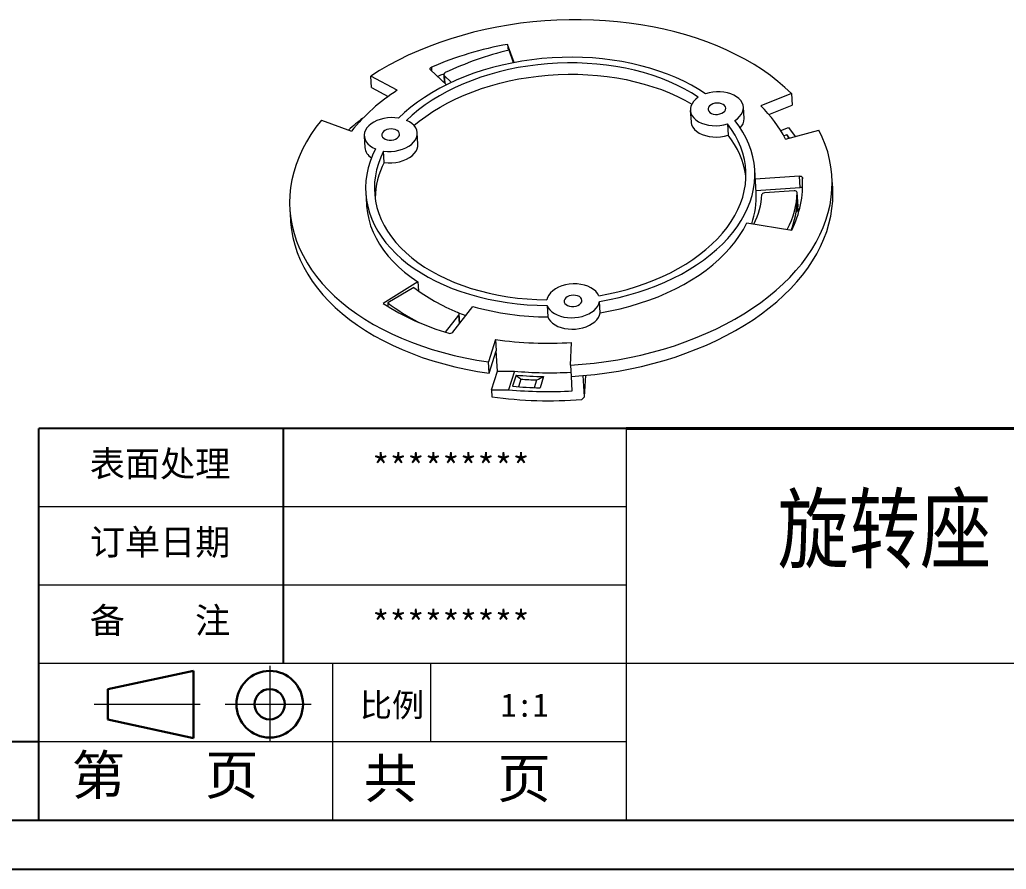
# Model space of a CAD drawing. Header units: inches. Extents: x -1125 to 2189, y 556 to 1115.
# Drawn here: x 1879.2 to 2046.3, y 557.2 to 701.1 of the extents above; entities that cross this region are included whole.
import ezdxf

# ---------------------------------------------------------------- set-up
doc = ezdxf.new("R2010")
doc.units = ezdxf.units.IN
doc.linetypes.add('CENTER2', pattern=[28.575, 19.05, -3.175, 3.175, -3.175])
doc.layers.add('文字', color=81, linetype='Continuous')
for name, color, linetype, lineweight in [('粗实线', 7, 'Continuous', 30), ('细实线', 3, 'Continuous', 9), ('细点划线', 2, 'CENTER2', 9)]:
    doc.layers.add(name, color=color, linetype=linetype, lineweight=lineweight)
doc.styles.get("Standard").update_dxf_attribs({"font": 'txt', "bigfont": 'gbcbig.shx'})
doc.styles.add('宋体', font='', dxfattribs={"width": 0.8, "height": 3.5})
doc.styles.get('宋体').set_extended_font_data('SimSun')

msp = doc.modelspace()

# ---------------------------------------------------------------- linework, layer by layer
at = {"color": 7, "linetype": 'Continuous', "lineweight": 15}
for p, q in [((1962.948, 693.861), (1961.844, 696.938)), ((1961.844, 696.938), (1961.905, 695.928)), ((1962.828, 693.838), (1962.085, 695.973)), ((1948.776, 692.614), (1951.464, 690.082)), ((1951.025, 691.823), (1951.109, 690.416)), ((1943.157, 689.166), (1938.657, 691.544)), ((1938.772, 689.617), (1938.657, 691.544)), ((1951.106, 691.66), (1952.337, 690.5)), ((1938.772, 689.617), (1941.617, 688.114)), ((2009.94, 688.596), (2004.723, 686.525)), ((2009.94, 688.596), (2010.055, 686.669)), ((1992.785, 685.767), (1992.901, 683.841)), ((2001.885, 684.377), (2001.769, 686.304)), ((2006.075, 685.089), (2010.055, 686.669)), ((1930.289, 684.109), (1935.386, 682.262)), ((1999.07, 683.473), (1999.185, 681.547)), ((1946.646, 680.014), (1946.531, 681.94)), ((2008.108, 682.347), (2009.393, 682.857)), ((2008.926, 680.902), (2014.556, 682.421)), ((2009.393, 682.857), (2010.531, 681.335)), ((1937.547, 681.404), (1937.662, 679.477)), ((2008.631, 681.457), (2009.154, 681.664)), ((2009.591, 681.081), (2009.154, 681.664)), ((2009.154, 681.664), (2009.401, 681.03)), ((1940.938, 676.945), (1940.823, 678.872)), ((2003.918, 671.848), (2003.688, 675.701)), ((2011.257, 674.632), (2003.783, 674.109)), ((2011.372, 672.705), (2011.257, 674.632)), ((2016.895, 672.623), (2016.78, 674.55)), ((1937.805, 671.768), (1937.92, 669.841)), ((2003.898, 672.183), (2011.372, 672.705)), ((2010.36, 672.134), (2005.361, 671.784)), ((2011.024, 669.535), (2010.884, 671.881)), ((2011.024, 669.52), (2010.884, 671.868)), ((2010.91, 670.414), (2011.002, 668.873)), ((1924.943, 669.066), (1925.058, 667.14)), ((2011.024, 669.535), (2011.024, 669.52)), ((2002.338, 666.688), (2009.969, 665.447)), ((1946.642, 656.702), (1940.771, 653.039)), ((1946.642, 656.702), (1946.733, 655.178)), ((1945.938, 655.751), (1941.526, 653.145)), ((1977.516, 651.477), (1977.401, 653.404)), ((1941.526, 653.145), (1941.562, 652.537)), ((1952.552, 648.178), (1955.941, 652.552)), ((1968.54, 652.704), (1968.655, 650.777)), ((1951.338, 648.179), (1953.591, 651.087)), ((1953.545, 651.439), (1954.757, 651.024)), ((1953.737, 649.708), (1953.645, 651.249)), ((1959.778, 646.959), (1958.578, 643.165)), ((1959.778, 646.959), (1959.893, 645.033)), ((1958.693, 641.238), (1959.893, 645.033)), ((1960.1, 641.565), (1959.893, 645.033)), ((1972.466, 642.611), (1972.674, 646.445)), ((1958.693, 641.238), (1958.578, 643.165)), ((1972.466, 642.611), (1972.581, 640.684)), ((1959.1, 638.403), (1960.1, 641.565)), ((1962.988, 641.593), (1961.99, 638.44)), ((1963.278, 640.917), (1962.679, 639.025)), ((1964.101, 640.235), (1963.691, 638.942)), ((1966.367, 638.797), (1966.776, 640.088)), ((1967.939, 640.675), (1967.337, 638.77)), ((1972.799, 638.241), (1972.653, 640.689)), ((1974.872, 637.231), (1974.657, 640.834)), ((1974.872, 637.231), (1975.069, 640.871)), ((1959.1, 638.403), (1959.169, 637.247))]:
    msp.add_line(p, q, dxfattribs=at)
at = {"color": 8, "linetype": 'Continuous', "lineweight": 15}
for p, q in [((1948.927, 693.062), (1948.964, 692.437)), ((1951.106, 691.66), (1951.184, 690.345)), ((2011.783, 674.346), (2011.794, 674.157)), ((1953.678, 649.632), (1953.591, 651.087))]:
    msp.add_line(p, q, dxfattribs=at)
for p, q in [((1981.942, 631.85), (1882.409, 631.85)), ((1882.409, 565.495), (1882.409, 631.85)), ((1923.881, 592.037), (1923.881, 631.85)), ((1882.409, 578.766), (1713.203, 578.766)), ((1713.203, 565.495), (2181.007, 565.495)), ((1696.614, 557.2), (2189.302, 557.2))]:
    msp.add_line(p, q)
at = {"color": 7, "linetype": 'Continuous', "lineweight": 15, "flags": 128}
for points in [[(2009.94, 688.596), (2008.817, 689.656), (2007.618, 690.681), (2006.345, 691.667), (2005.001, 692.614), (2003.588, 693.519), (2002.11, 694.38), (2000.568, 695.196), (1998.967, 695.965), (1997.31, 696.685), (1995.599, 697.355), (1993.838, 697.974), (1992.032, 698.541), (1990.183, 699.053), (1988.295, 699.511), (1986.371, 699.913), (1984.417, 700.259), (1982.436, 700.547), (1980.431, 700.778), (1978.407, 700.951), (1976.368, 701.065), (1974.318, 701.12), (1972.26, 701.116), (1970.2, 701.054), (1968.142, 700.932), (1966.089, 700.752), (1964.045, 700.514), (1962.015, 700.218), (1960.003, 699.865), (1958.013, 699.456), (1956.048, 698.991), (1954.113, 698.471), (1952.212, 697.898), (1950.349, 697.273), (1948.527, 696.596), (1946.749, 695.87), (1945.02, 695.095), (1943.343, 694.273), (1941.721, 693.406), (1940.158, 692.496), (1938.657, 691.544)], [(1995.38, 688.564), (1994.206, 689.321), (1992.967, 690.036), (1991.669, 690.706), (1990.313, 691.33), (1988.904, 691.906), (1987.446, 692.433), (1985.943, 692.909), (1984.398, 693.334), (1982.817, 693.704), (1981.202, 694.021), (1979.559, 694.283), (1977.893, 694.488), (1976.207, 694.638), (1974.506, 694.731), (1972.794, 694.766), (1971.078, 694.745), (1969.36, 694.666), (1967.646, 694.531), (1965.94, 694.339), (1964.248, 694.091), (1962.573, 693.788), (1960.921, 693.43), (1959.295, 693.019), (1957.7, 692.556), (1956.14, 692.041), (1954.621, 691.477), (1953.145, 690.865), (1951.717, 690.206), (1950.34, 689.502), (1949.019, 688.755), (1947.757, 687.968), (1946.558, 687.142), (1945.424, 686.28), (1944.359, 685.383), (1943.365, 684.455)], [(1994.138, 687.973), (1992.983, 688.707), (1991.765, 689.399), (1990.488, 690.045), (1989.154, 690.646), (1987.768, 691.198), (1986.334, 691.701), (1984.855, 692.153), (1983.336, 692.552), (1981.782, 692.898), (1980.196, 693.19), (1978.583, 693.426), (1976.949, 693.607), (1975.296, 693.73), (1973.631, 693.798), (1971.957, 693.808), (1970.28, 693.761), (1968.604, 693.657), (1966.934, 693.496), (1965.276, 693.28), (1963.632, 693.008), (1962.009, 692.681), (1960.411, 692.3), (1958.842, 691.867), (1957.307, 691.382), (1955.81, 690.847), (1954.356, 690.263), (1952.948, 689.632), (1951.59, 688.956), (1950.287, 688.237), (1949.043, 687.477), (1947.86, 686.678), (1946.741, 685.842), (1945.692, 684.971), (1944.713, 684.069)], [(1945.977, 683.193), (1946.856, 683.915), (1947.975, 684.751), (1949.158, 685.551), (1950.402, 686.311), (1951.705, 687.03), (1953.063, 687.706), (1954.471, 688.336), (1955.925, 688.92), (1957.422, 689.455), (1958.957, 689.94), (1960.526, 690.374), (1962.124, 690.754), (1963.747, 691.081), (1965.391, 691.353), (1967.049, 691.57), (1968.719, 691.73), (1970.395, 691.834), (1972.072, 691.881), (1973.746, 691.871), (1975.411, 691.804), (1977.064, 691.68), (1978.698, 691.5), (1980.311, 691.263), (1981.897, 690.972), (1983.451, 690.626), (1984.97, 690.226), (1986.449, 689.775), (1987.883, 689.272), (1989.269, 688.719), (1990.603, 688.119), (1991.88, 687.472), (1993.03, 686.822)], [(1948.776, 692.614), (1948.731, 692.668), (1948.703, 692.728), (1948.695, 692.79), (1948.706, 692.853), (1948.737, 692.914), (1948.785, 692.97), (1948.849, 693.02), (1948.927, 693.062)], [(1949.938, 691.519), (1950.545, 691.768), (1951.065, 691.974)], [(2000.334, 684.045), (2000.768, 684.356), (2001.133, 684.7), (2001.42, 685.071), (2001.625, 685.462), (2001.743, 685.864), (2001.771, 686.269), (2001.71, 686.67), (2001.56, 687.058), (2001.325, 687.426), (2001.008, 687.766), (2000.618, 688.071), (2000.16, 688.335), (1999.645, 688.554), (1999.082, 688.722), (1998.484, 688.837), (1997.861, 688.896), (1997.227, 688.897), (1996.593, 688.842), (1995.974, 688.73), (1995.38, 688.564)], [(1994.138, 687.973), (1993.702, 687.645), (1993.343, 687.281), (1993.069, 686.892), (1992.883, 686.484), (1992.792, 686.066), (1992.797, 685.648), (1992.897, 685.238), (1993.09, 684.845), (1993.373, 684.478), (1993.74, 684.143), (1994.182, 683.85), (1994.69, 683.602), (1995.253, 683.407), (1995.859, 683.268), (1996.496, 683.188), (1997.149, 683.169), (1997.805, 683.211), (1998.45, 683.313), (1999.07, 683.473)], [(1998.113, 685.273), (1998.396, 685.441), (1998.609, 685.645), (1998.738, 685.875), (1998.775, 686.114), (1998.719, 686.348), (1998.571, 686.563), (1998.342, 686.745), (1998.047, 686.882), (1997.703, 686.966), (1997.332, 686.992), (1996.958, 686.957), (1996.604, 686.864), (1996.292, 686.72), (1996.043, 686.532), (1995.87, 686.314), (1995.786, 686.077), (1995.796, 685.839), (1995.899, 685.612), (1996.089, 685.412), (1996.353, 685.252), (1996.675, 685.14), (1997.035, 685.085), (1997.411, 685.09), (1997.778, 685.154), (1998.113, 685.273)], [(1930.289, 684.109), (1929.365, 682.906), (1928.524, 681.682), (1927.768, 680.438), (1927.098, 679.177), (1926.515, 677.901), (1926.021, 676.613), (1925.617, 675.315), (1925.303, 674.01), (1925.081, 672.701), (1924.95, 671.39), (1924.91, 670.08), (1924.963, 668.773), (1925.107, 667.473), (1925.343, 666.181), (1925.67, 664.9), (1926.088, 663.633), (1926.594, 662.383), (1927.19, 661.151), (1927.872, 659.941), (1928.641, 658.754), (1929.494, 657.593), (1930.43, 656.461), (1931.447, 655.36), (1932.542, 654.291), (1933.714, 653.258), (1934.961, 652.262), (1936.279, 651.304), (1937.666, 650.388), (1939.12, 649.514), (1940.637, 648.685), (1942.214, 647.903), (1943.849, 647.168), (1945.538, 646.482), (1947.278, 645.847), (1949.065, 645.264), (1950.895, 644.734), (1952.765, 644.259), (1954.671, 643.838), (1956.61, 643.473), (1958.578, 643.165)], [(1943.365, 684.455), (1942.746, 684.525), (1942.113, 684.538), (1941.479, 684.493), (1940.855, 684.392), (1940.256, 684.237), (1939.692, 684.031), (1939.175, 683.777), (1938.715, 683.481), (1938.321, 683.149), (1938.002, 682.788), (1937.764, 682.404), (1937.611, 682.006), (1937.546, 681.601), (1937.571, 681.197), (1937.686, 680.803), (1937.887, 680.427), (1938.172, 680.075), (1938.533, 679.755), (1938.965, 679.473), (1939.458, 679.235)], [(1940.823, 678.872), (1941.467, 678.811), (1942.122, 678.812), (1942.776, 678.873), (1943.415, 678.995), (1944.024, 679.173), (1944.59, 679.405), (1945.102, 679.685), (1945.549, 680.008), (1945.921, 680.366), (1946.21, 680.752), (1946.41, 681.157), (1946.516, 681.574), (1946.527, 681.993), (1946.442, 682.404), (1946.264, 682.801), (1945.995, 683.173), (1945.641, 683.513), (1945.211, 683.814), (1944.713, 684.069)], [(1977.279, 654.358), (1978.909, 654.666), (1980.517, 655.027), (1982.097, 655.442), (1983.644, 655.909), (1985.155, 656.427), (1986.625, 656.993), (1988.05, 657.607), (1989.426, 658.267), (1990.749, 658.971), (1992.015, 659.717), (1993.22, 660.503), (1994.362, 661.326), (1995.436, 662.185), (1996.441, 663.076), (1997.372, 663.998), (1998.228, 664.947), (1999.005, 665.921), (1999.703, 666.918), (2000.318, 667.933), (2000.849, 668.966), (2001.294, 670.012), (2001.653, 671.068), (2001.924, 672.132), (2002.107, 673.201), (2002.2, 674.271), (2002.204, 675.339), (2002.118, 676.403), (2001.944, 677.46), (2001.681, 678.505), (2001.33, 679.538), (2000.892, 680.554), (2000.368, 681.55), (1999.76, 682.524), (1999.07, 683.473)], [(1977.401, 653.404), (1979.074, 653.712), (1980.724, 654.074), (1982.347, 654.49), (1983.939, 654.959), (1985.495, 655.478), (1987.011, 656.047), (1988.482, 656.663), (1989.906, 657.327), (1991.277, 658.034), (1992.593, 658.785), (1993.849, 659.576), (1995.043, 660.405), (1996.171, 661.271), (1997.229, 662.17), (1998.216, 663.101), (1999.128, 664.061), (1999.963, 665.047), (2000.719, 666.057), (2001.393, 667.087), (2001.984, 668.136), (2002.49, 669.199), (2002.91, 670.276), (2003.243, 671.361), (2003.487, 672.453), (2003.643, 673.548), (2003.709, 674.644), (2003.686, 675.738), (2003.573, 676.826), (2003.371, 677.905), (2003.08, 678.973), (2002.702, 680.027), (2002.237, 681.064), (2001.686, 682.081), (2001.051, 683.076), (2000.334, 684.045)], [(1992.901, 683.841), (1992.912, 683.721), (1993.012, 683.312), (1993.205, 682.919), (1993.488, 682.551), (1993.855, 682.217), (1994.297, 681.923), (1994.805, 681.676), (1995.368, 681.481), (1995.974, 681.342), (1996.611, 681.262), (1997.264, 681.242), (1997.92, 681.284), (1998.565, 681.387), (1999.185, 681.547)], [(1942.875, 680.909), (1943.158, 681.077), (1943.371, 681.281), (1943.5, 681.511), (1943.537, 681.75), (1943.48, 681.985), (1943.333, 682.199), (1943.104, 682.381), (1942.808, 682.518), (1942.465, 682.602), (1942.094, 682.628), (1941.72, 682.593), (1941.366, 682.501), (1941.054, 682.356), (1940.804, 682.169), (1940.632, 681.95), (1940.548, 681.714), (1940.558, 681.475), (1940.661, 681.248), (1940.85, 681.048), (1941.115, 680.888), (1941.437, 680.776), (1941.797, 680.721), (1942.172, 680.726), (1942.539, 680.79), (1942.875, 680.909)], [(1972.466, 642.611), (1974.487, 642.756), (1976.501, 642.958), (1978.504, 643.215), (1980.493, 643.528), (1982.463, 643.896), (1984.41, 644.319), (1986.331, 644.794), (1988.222, 645.322), (1990.079, 645.902), (1991.899, 646.531), (1993.678, 647.21), (1995.412, 647.937), (1997.099, 648.709), (1998.736, 649.527), (2000.318, 650.388), (2001.843, 651.29), (2003.307, 652.233), (2004.709, 653.213), (2006.045, 654.229), (2007.313, 655.28), (2008.51, 656.363), (2009.634, 657.475), (2010.683, 658.616), (2011.654, 659.782), (2012.546, 660.971), (2013.357, 662.182), (2014.086, 663.411), (2014.731, 664.656), (2015.291, 665.915), (2015.764, 667.186), (2016.151, 668.466), (2016.449, 669.752), (2016.659, 671.042), (2016.78, 672.334), (2016.812, 673.624), (2016.755, 674.911), (2016.608, 676.193), (2016.373, 677.465), (2016.049, 678.727), (2015.638, 679.975), (2015.14, 681.207), (2014.556, 682.421)], [(1939.458, 679.235), (1938.96, 678.17), (1938.548, 677.093), (1938.224, 676.007), (1937.987, 674.915), (1937.84, 673.819), (1937.782, 672.724), (1937.814, 671.631), (1937.935, 670.543), (1938.145, 669.465), (1938.444, 668.397), (1938.83, 667.345), (1939.304, 666.31), (1939.862, 665.295), (1940.505, 664.303), (1941.229, 663.336), (1942.034, 662.398), (1942.916, 661.49), (1943.875, 660.616), (1944.906, 659.777), (1946.007, 658.977), (1947.176, 658.216), (1948.408, 657.498), (1949.702, 656.823), (1951.052, 656.195), (1952.456, 655.614), (1953.91, 655.082), (1955.409, 654.601), (1956.95, 654.172), (1958.528, 653.797), (1960.14, 653.475), (1961.78, 653.208), (1963.445, 652.997), (1965.13, 652.843), (1966.829, 652.745), (1968.54, 652.704)], [(1940.823, 678.872), (1940.347, 677.83), (1939.957, 676.777), (1939.655, 675.716), (1939.441, 674.648), (1939.316, 673.579), (1939.28, 672.509), (1939.334, 671.443), (1939.477, 670.384), (1939.709, 669.334), (1940.029, 668.296), (1940.436, 667.274), (1940.929, 666.271), (1941.507, 665.288), (1942.168, 664.33), (1942.91, 663.398), (1943.732, 662.496), (1944.63, 661.625), (1945.602, 660.789), (1946.646, 659.99), (1947.758, 659.23), (1948.936, 658.511), (1950.175, 657.835), (1951.473, 657.205), (1952.826, 656.621), (1954.229, 656.086), (1955.68, 655.601), (1957.173, 655.168), (1958.705, 654.787), (1960.271, 654.461), (1961.867, 654.189), (1963.488, 653.972), (1965.13, 653.812), (1966.787, 653.708), (1968.456, 653.661)], [(1940.938, 676.945), (1941.582, 676.885), (1942.237, 676.885), (1942.892, 676.947), (1943.53, 677.068), (1944.139, 677.247), (1944.705, 677.478), (1945.217, 677.758), (1945.664, 678.081), (1946.036, 678.439), (1946.325, 678.825), (1946.525, 679.231), (1946.631, 679.647), (1946.646, 680.014)], [(2011.257, 674.632), (2011.355, 674.633), (2011.451, 674.621), (2011.54, 674.597), (2011.62, 674.563), (2011.686, 674.518), (2011.736, 674.466), (2011.769, 674.408), (2011.783, 674.346)], [(1972.581, 640.684), (1974.602, 640.83), (1976.616, 641.031), (1978.619, 641.289), (1980.608, 641.602), (1982.578, 641.97), (1984.525, 642.392), (1986.446, 642.868), (1988.337, 643.396), (1990.194, 643.975), (1992.014, 644.605), (1993.793, 645.284), (1995.527, 646.01), (1997.214, 646.783), (1998.851, 647.601), (2000.433, 648.461), (2001.958, 649.364), (2003.422, 650.306), (2004.824, 651.287), (2006.16, 652.303), (2007.428, 653.354), (2008.625, 654.436), (2009.749, 655.549), (2010.798, 656.689), (2011.769, 657.855), (2012.661, 659.045), (2013.472, 660.255), (2014.201, 661.484), (2014.846, 662.73), (2015.406, 663.989), (2015.879, 665.26), (2016.266, 666.539), (2016.564, 667.825), (2016.774, 669.116), (2016.895, 670.407), (2016.927, 671.698), (2016.895, 672.623)], [(1937.92, 669.841), (1937.942, 669.532), (1938.082, 668.421), (1938.314, 667.32), (1938.639, 666.232), (1939.055, 665.159), (1939.562, 664.106), (1940.157, 663.074), (1940.84, 662.067), (1941.608, 661.088), (1942.459, 660.14), (1943.391, 659.224), (1944.4, 658.344), (1945.485, 657.503), (1946.642, 656.702)], [(1925.058, 667.14), (1925.078, 666.847), (1925.222, 665.546), (1925.458, 664.254), (1925.785, 662.974), (1926.203, 661.707), (1926.709, 660.456), (1927.305, 659.225), (1927.987, 658.014), (1928.756, 656.828), (1929.609, 655.667), (1930.545, 654.535), (1931.562, 653.433), (1932.657, 652.365), (1933.829, 651.331), (1935.076, 650.335), (1936.394, 649.378), (1937.781, 648.461), (1939.235, 647.588), (1940.752, 646.759), (1942.33, 645.976), (1943.964, 645.241), (1945.653, 644.556), (1947.393, 643.921), (1949.18, 643.338), (1951.01, 642.808), (1952.88, 642.332), (1954.786, 641.911), (1956.725, 641.547), (1958.693, 641.238)], [(1977.516, 651.477), (1979.226, 651.793), (1980.913, 652.166), (1982.571, 652.594), (1984.196, 653.077), (1985.783, 653.613), (1987.328, 654.201), (1988.826, 654.839), (1990.273, 655.525), (1991.664, 656.257), (1992.997, 657.034), (1994.267, 657.852), (1995.47, 658.71), (1996.604, 659.605), (1997.664, 660.535), (1998.649, 661.497), (1999.554, 662.488), (2000.378, 663.506), (2001.118, 664.547), (2001.772, 665.609), (2002.338, 666.688)], [(1977.279, 654.358), (1977.07, 654.748), (1976.773, 655.11), (1976.394, 655.438), (1975.941, 655.725), (1975.423, 655.964), (1974.852, 656.151), (1974.24, 656.281), (1973.6, 656.351), (1972.945, 656.36), (1972.29, 656.308), (1971.648, 656.197), (1971.034, 656.027), (1970.459, 655.804), (1969.938, 655.531), (1969.48, 655.215), (1969.095, 654.862), (1968.793, 654.48), (1968.578, 654.077), (1968.456, 653.661)], [(1968.54, 652.704), (1968.725, 652.323), (1968.993, 651.966), (1969.34, 651.639), (1969.759, 651.349), (1970.241, 651.103), (1970.776, 650.904), (1971.355, 650.757), (1971.964, 650.664), (1972.593, 650.628), (1973.229, 650.65), (1973.858, 650.728), (1974.469, 650.862), (1975.048, 651.048), (1975.586, 651.284), (1976.07, 651.563), (1976.491, 651.881), (1976.841, 652.231), (1977.112, 652.607), (1977.3, 653), (1977.401, 653.404)], [(1973.759, 652.733), (1974.042, 652.901), (1974.254, 653.106), (1974.383, 653.335), (1974.421, 653.574), (1974.364, 653.809), (1974.216, 654.024), (1973.988, 654.205), (1973.692, 654.342), (1973.348, 654.426), (1972.978, 654.452), (1972.603, 654.417), (1972.249, 654.325), (1971.938, 654.18), (1971.688, 653.993), (1971.516, 653.774), (1971.432, 653.538), (1971.442, 653.299), (1971.544, 653.072), (1971.734, 652.873), (1971.998, 652.712), (1972.321, 652.6), (1972.681, 652.545), (1973.056, 652.55), (1973.423, 652.614), (1973.759, 652.733)], [(1968.655, 650.777), (1968.84, 650.396), (1969.108, 650.039), (1969.455, 649.712), (1969.874, 649.423), (1970.356, 649.176), (1970.891, 648.977), (1971.47, 648.83), (1972.079, 648.738), (1972.708, 648.702), (1973.344, 648.723), (1973.973, 648.802), (1974.584, 648.936), (1975.164, 649.122), (1975.701, 649.357), (1976.185, 649.637), (1976.606, 649.955), (1976.956, 650.305), (1977.227, 650.681), (1977.415, 651.074), (1977.516, 651.477)]]:
    msp.add_lwpolyline(points, dxfattribs=at)
at = {"color": 7, "linetype": 'Continuous', "lineweight": 15}
for centre, radius, start, end in [((1971.756, 640.441), 57.359, 99.95037, 113.45288), ((1960.331, 662.013), 32.128, 122.31284, 140.93176), ((1989.568, 670.813), 21.829, 27.52615, 46.03407), ((1960.22, 654.417), 37.765, 127.35832, 132.10031), ((1999.735, 684.303), 2.151, 314.84046, 1.98921), ((1988.106, 672.574), 14.257, 8.35793, 39.00361), ((1940.017, 679.757), 2.372, 186.76983, 238.59635), ((1953.347, 670.562), 13.955, 152.77815, 178.62788), ((1994.023, 673.331), 17.789, 333.6919, 3.27113), ((1990.057, 671.068), 13.882, 341.01008, 3.22288), ((2011.444, 672.113), 0.596, 52.82674, 96.96564), ((1993.66, 671.411), 17.278, 339.85816, 356.69386), ((2010.613, 668.974), 0.401, 283.49615, 345.49948), ((1994.741, 669.761), 16.285, 356.87481, 359.15233), ((1963.613, 688.746), 42.388, 237.39305, 253.92379), ((1968.797, 698.208), 47.431, 254.27383, 269.82849), ((1952.081, 648.647), 0.664, 251.86038, 315.05093), ((1968.655, 707.607), 61.295, 261.67219, 273.75902), ((1968.95, 703.244), 61.939, 264.47594, 273.32013), ((1968.85, 703.408), 62.739, 264.90445, 269.16802), ((1968.878, 702.717), 62.664, 265.62721, 268.07702), ((1968.674, 707.792), 69.673, 264.49529, 273.39451), ((1968.676, 705.997), 67.24, 264.88394, 268.85904), ((1968.783, 705.805), 69.229, 262.01719, 274.64873)]:
    msp.add_arc(centre, radius, start, end, dxfattribs=at)
for centre, major_axis, ratio, start_param, end_param in [((1970.939, 670.517), (39.583, 6.549), 0.6663295, 1.6851758, 1.9773704), ((1951.522, 691.882), (0.495, 0.082), 0.6663295, 1.9773704, 3.6115002), ((2005.386, 671.501), (0.499, 0.031), 0.568144, 1.5858647, 3.0841337), ((1970.939, 670.517), (39.925, 2.448), 0.568144, 5.9571632, 6.2349203), ((2010.385, 671.851), (0.499, 0.031), 0.568144, 6.2349203, 7.8690501), ((1970.939, 670.517), (33.936, 2.081), 0.568144, 5.9665104, 6.2257264), ((1970.939, 670.517), (34.07, -1.573), 0.664341, 3.9196554, 4.2026561), ((1970.939, 670.517), (40.082, -1.851), 0.664341, 3.9196554, 4.0971788), ((1953.144, 651.249), (0.501, -0.023), 0.664341, 5.8459798, 7.3442488), ((1971.159, 666.825), (39.207, 10.087), 0.5908467, 4.2789128, 4.3539981), ((1971.147, 667.032), (-39.011, 40.376), 0.4364562, 1.8102132, 1.8297285), ((1971.314, 664.229), (38.266, 27.253), 0.3913723, 4.3260578, 4.3554973), ((1971.159, 666.825), (44.108, 11.348), 0.5908467, 4.2878206, 4.3545472), ((1971.469, 661.638), (40.355, 43.418), 0.3340838, 4.43559, 4.4467689)]:
    msp.add_ellipse(centre, major_axis=major_axis, ratio=ratio, start_param=start_param, end_param=end_param, dxfattribs=at)
at = {"layer": '粗实线', "color": 7, "lineweight": 40}
msp.add_line((2181.007, 631.85), (1981.942, 631.85), dxfattribs=at)
at = {"layer": '粗实线', "color": 7}
for p, q in [((1908.637, 590.795), (1894.137, 587.722)), ((1908.637, 590.795), (1908.637, 579.431)), ((1894.137, 587.722), (1894.137, 582.594)), ((1894.137, 582.594), (1908.637, 579.431))]:
    msp.add_line(p, q, dxfattribs=at)
for radius in [5.638, 2.564]:
    msp.add_circle((1921.543, 585.158), radius, dxfattribs=at)
at = {"layer": '细实线', "color": 7}
for p, q in [((1981.942, 631.85), (1981.942, 565.495)), ((1981.942, 618.579), (1882.409, 618.579)), ((1981.942, 605.308), (1882.409, 605.308)), ((2181.007, 592.037), (1882.409, 592.037)), ((1932.175, 592.037), (1932.175, 565.495)), ((1948.764, 592.037), (1948.764, 578.766)), ((1981.942, 578.766), (1882.409, 578.766))]:
    msp.add_line(p, q, dxfattribs=at)
at = {"layer": '细点划线', "color": 7}
for p, q in [((1921.543, 591.647), (1921.543, 578.766)), ((1891.825, 585.158), (1909.748, 585.158)), ((1914.003, 585.158), (1928.574, 585.158))]:
    msp.add_line(p, q, dxfattribs=at)

# ---------------------------------------------------------------- texts
at = {"char_height": 4.36441, "width": 2480.51141, "attachment_point": 1}
for s, insert in [('{\\fSimHei|b0|i0|c134|p49;表面处理}', (1891.064, 628.084)), ('{\\fSimHei|b0|i0|c134|p49;*********}', (1938.866, 627.523)), ('{\\fSimHei|b0|i0|c134|p49;订单日期}', (1891.064, 614.813)), ('{\\fSimHei|b0|i0|c134|p49;备    注}', (1891.064, 601.542)), ('{\\fSimHei|b0|i0|c134|p49;*********}', (1938.866, 600.98))]:
    msp.add_mtext(s, dxfattribs=dict(at, insert=insert))
at = {"layer": '文字', "color": 0, "insert": (2007.562, 620.393), "char_height": 11.0592, "width": 141.38789, "attachment_point": 1, "style": '宋体'}
msp.add_mtext('旋转座', dxfattribs=at)
at = {"layer": '细实线', "color": 7, "attachment_point": 1}
for s, insert, char_height, width in [('{\\fSimSun|b0|i0|c134|p54;比例}', (1936.82, 587.011), 3.98131, 17.47672), ('{\\fSimSun|b0|i0|c134|p54;1:1}', (1960.667, 587.011), 3.98131, 17.47672), ('{\\fSimSun|b0|i0|c134|p54;第   页}', (1887.993, 576.485), 6.63552, 49.7664), ('{\\fSimSun|b0|i0|c134|p54; 共   页}', (1932.987, 575.921), 6.63552, 49.7664)]:
    msp.add_mtext(s, dxfattribs=dict(at, insert=insert, char_height=char_height, width=width))

doc.saveas('drawing.dxf')
